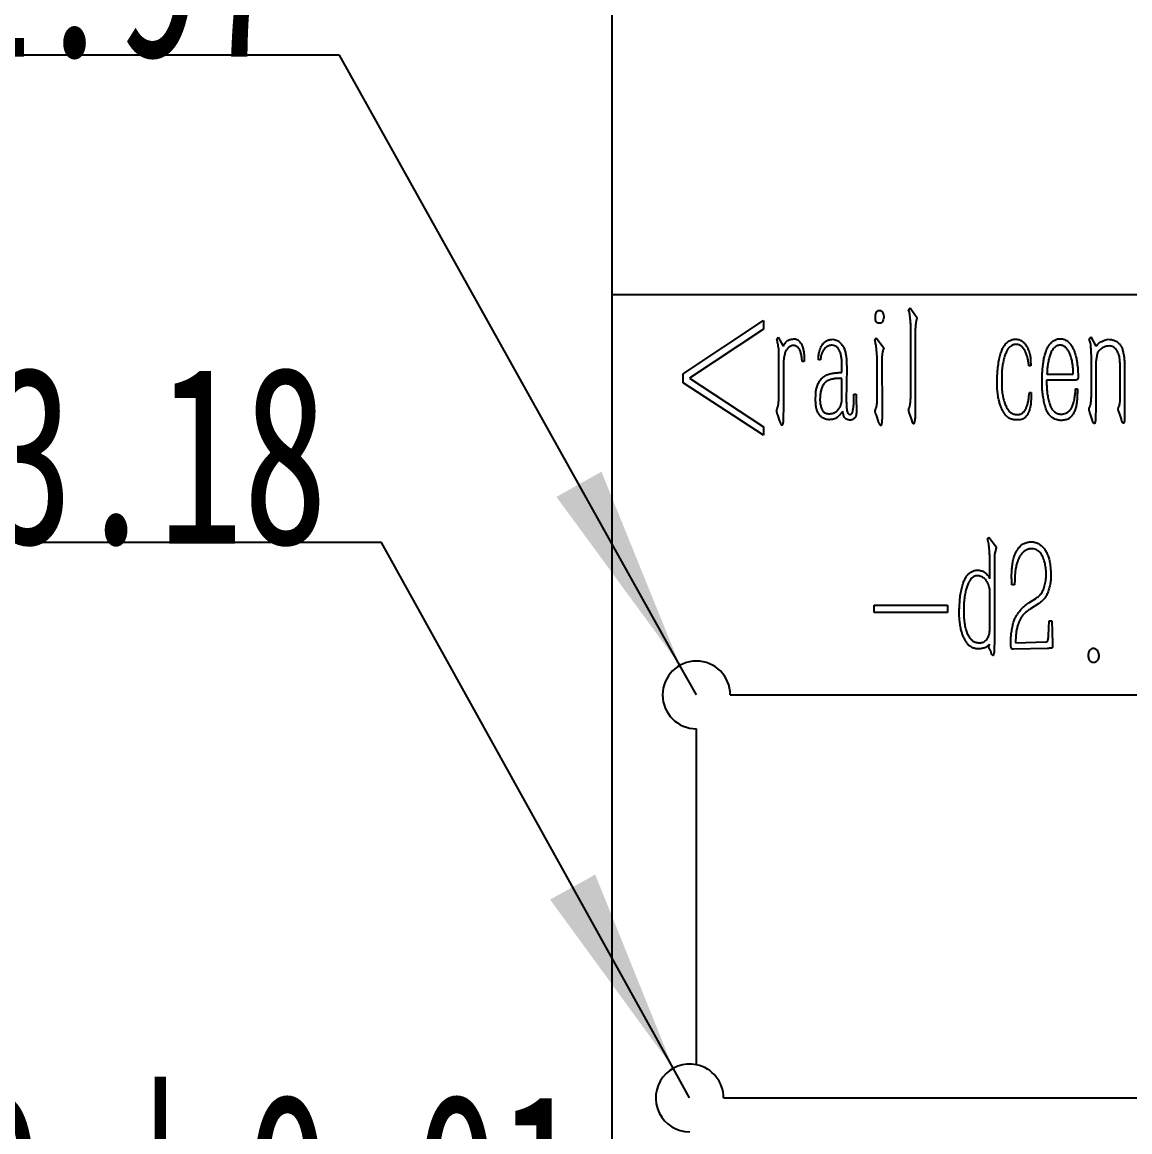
# Model space of a CAD drawing. Header units: millimetres. Extents: x 0 to 210, y 0 to 297.
# Drawn here: x 144.98 to 166.78, y 160.85 to 182.7 of the extents above; entities that cross this region are included whole.
import ezdxf

# ---------------------------------------------------------------- set-up
doc = ezdxf.new("R2010")
doc.units = ezdxf.units.MM
doc.layers.add('根据设置的颜色创建', color=7, linetype='Continuous', lineweight=25)
doc.styles.add('SLDTEXTSTYLE5', font='TXT', dxfattribs={"width": 0.7})
doc.dimstyles.new('SLDDIMSTYLE4', dxfattribs={"dimtxt": 3.5, "dimasz": 4.08, "dimexe": 0, "dimexo": 0.0625, "dimgap": 0.875, "dimtad": 2, "dimlfac": 1.5, "dimrnd": 1e-09, "dimzin": 4, "dimdsep": 46, "dimtxsty": 'SLDTEXTSTYLE5', "dimsah": 1, "dimcen": 0.09, "dimadec": 0, "dimazin": 1, "dimtol": 1, "dimtp": 0.01, "dimtm": 0.01, "dimtfac": 1, "dimtofl": 0, "dimtmove": 0, "dimatfit": 3, "dimfxl": 0, "dimfrac": 2, "dimtolj": 1, "dimarcsym": 0})
doc.dimstyles.new('SLDDIMSTYLE5', dxfattribs={"dimtxt": 3.5, "dimasz": 4.08, "dimexe": 0, "dimexo": 0.0625, "dimgap": 0.875, "dimtad": 0, "dimtih": 1, "dimtoh": 1, "dimlfac": 1.5, "dimrnd": 1e-09, "dimzin": 12, "dimdsep": 46, "dimtxsty": 'SLDTEXTSTYLE5', "dimsah": 1, "dimcen": 0, "dimadec": 0, "dimazin": 3, "dimtfac": 1, "dimtofl": 0, "dimtmove": 0, "dimatfit": 3, "dimfxl": 0, "dimfrac": 2, "dimtolj": 1, "dimtzin": 12, "dimarcsym": 0})

# ---------------------------------------------------------------- blocks, each defined once
blk = doc.blocks.new('_D_5')
at = {"layer": '根据设置的颜色创建'}
for q in [(137.051, 157.102), (176.582, 157.102)]:
    blk.add_line((158.115, 157.102), q, dxfattribs=at)
for points in [[(158.115, 157.102), (162.195, 156.594), (162.195, 157.61)], [(176.582, 157.102), (172.502, 157.61), (172.502, 156.594)]]:
    blk.add_solid(points, dxfattribs=at)
at = {"layer": '根据设置的颜色创建', "char_height": 3.5, "attachment_point": 1, "style": 'SLDTEXTSTYLE5'}
for s, insert in [('±0.01', (146.029, 161.613)), ('27.70', (137.051, 161.613))]:
    blk.add_mtext(s, dxfattribs=dict(at, insert=insert))
blk = doc.blocks.new('SW_SYMBOL_HOLE_DEPTH')
at = {"layer": '根据设置的颜色创建', "color": 0}
for p, q in [((0, 875), (800, 875)), ((400, 875), (400, 75)), ((100, 555), (400, 75)), ((700, 555), (400, 75))]:
    blk.add_line(p, q, dxfattribs=at)
blk = doc.blocks.new('_D_6')
at = {"layer": '根据设置的颜色创建'}
for p, q in [((151.223, 182.046), (136.54, 182.046)), ((157.924, 170.036), (151.223, 182.046)), ((158.249, 169.454), (157.924, 170.036))]:
    blk.add_line(p, q, dxfattribs=at)
blk.add_solid([(157.924, 170.036), (156.379, 173.847), (155.492, 173.352)], dxfattribs=at)
at = {"layer": '根据设置的颜色创建', "xscale": 0.004511737089201878, "yscale": 0.004511737089201878, "zscale": 0.004511737089201878}
blk.add_blockref('SW_SYMBOL_HOLE_DEPTH', (139.608, 181.526), dxfattribs=at)
at = {"layer": '根据设置的颜色创建', "char_height": 3.5, "attachment_point": 1, "style": 'SLDTEXTSTYLE5'}
for s, insert in [('R1', (136.54, 185.517)), ('2.97', (143.506, 185.517))]:
    blk.add_mtext(s, dxfattribs=dict(at, insert=insert))
blk = doc.blocks.new('_D_7')
at = {"layer": '根据设置的颜色创建'}
for p, q in [((152.046, 172.456), (137.358, 172.456)), ((157.792, 162.104), (152.046, 172.456)), ((158.115, 161.521), (157.792, 162.104))]:
    blk.add_line(p, q, dxfattribs=at)
blk.add_solid([(157.792, 162.104), (156.256, 165.918), (155.368, 165.425)], dxfattribs=at)
at = {"layer": '根据设置的颜色创建', "xscale": 0.004511737089201878, "yscale": 0.004511737089201878, "zscale": 0.004511737089201878}
blk.add_blockref('SW_SYMBOL_HOLE_DEPTH', (140.425, 171.937), dxfattribs=at)
at = {"layer": '根据设置的颜色创建', "char_height": 3.5, "attachment_point": 1, "style": 'SLDTEXTSTYLE5'}
for s, insert in [('R1', (137.358, 175.928)), ('3.18', (144.324, 175.928))]:
    blk.add_mtext(s, dxfattribs=dict(at, insert=insert))

msp = doc.modelspace()

# ---------------------------------------------------------------- linework, layer by layer
at = {"color": 7, "linetype": 'Continuous', "lineweight": 25}
for p, q in [((156.582, 194.8542), (156.582, 177.3275)), ((156.582, 177.3275), (156.582, 154.8542)), ((176.582, 177.3275), (156.582, 177.3275)), ((162.426, 177.037), (162.4528, 177.0708)), ((162.4394, 176.9868), (162.426, 177.037)), ((162.4528, 177.0708), (162.5935, 176.8794)), ((157.984, 175.7751), (159.5681, 176.8257)), ((159.5681, 176.8257), (159.5681, 176.6511)), ((159.5681, 176.6511), (158.1118, 175.6911)), ((159.8296, 176.4597), (159.8565, 176.4935)), ((159.8565, 176.4935), (159.9574, 176.322)), ((162.4692, 175.3957), (162.4692, 176.6611)), ((162.5567, 176.6173), (162.5567, 175.1944)), ((165.9794, 176.4562), (166.0098, 176.5)), ((166.0098, 176.5), (166.1137, 176.319)), ((159.8431, 176.406), (159.8296, 176.4597)), ((161.7578, 176.4463), (161.7846, 176.4801)), ((161.7712, 176.3926), (161.7578, 176.4463)), ((161.7846, 176.4801), (161.9353, 176.2852)), ((166.0063, 176.3757), (165.9794, 176.4562)), ((166.0262, 176.0505), (166.0162, 176.2683)), ((159.8699, 176.0938), (159.8699, 176.2146)), ((159.8734, 175.349), (159.8699, 176.0938)), ((160.3701, 176.1107), (160.3701, 176.0167)), ((160.6923, 176.0505), (160.6485, 176.0505)), ((160.6957, 176.1008), (160.6923, 176.0505)), ((166.0262, 175.4529), (166.0262, 176.0505)), ((166.1336, 176.1609), (166.1137, 176.0132)), ((159.9639, 176.0132), (159.9639, 175.1541)), ((160.3701, 176.0167), (160.3298, 176.0167)), ((161.1119, 175.8019), (161.1119, 175.973)), ((161.2059, 175.8994), (161.1989, 175.2416)), ((161.808, 175.4395), (161.808, 176.0336)), ((161.8985, 176.0103), (161.9019, 175.0671)), ((164.8299, 175.9297), (164.7931, 175.9297)), ((164.8269, 176.0401), (164.8299, 175.9297)), ((166.1137, 176.0132), (166.1102, 175.1138)), ((166.59, 175.3122), (166.59, 175.8457)), ((166.6775, 175.9059), (166.6775, 174.9095)), ((157.984, 175.5941), (157.984, 175.7751)), ((158.1118, 175.6911), (159.5681, 174.728)), ((161.0512, 175.7985), (161.1119, 175.8019)), ((161.1119, 175.2346), (161.1119, 175.6846)), ((165.6841, 175.6508), (165.1407, 175.6508)), ((165.1506, 175.8119), (165.1471, 175.7651)), ((165.1471, 175.7651), (165.6672, 175.7651)), ((159.5681, 174.5669), (157.984, 175.5941)), ((164.7931, 175.3221), (164.8031, 175.4092)), ((164.8031, 175.4092), (164.8404, 175.4092)), ((165.7075, 175.4062), (165.7109, 175.4798)), ((165.7109, 175.4798), (165.7477, 175.4798)), ((161.095, 175.178), (161.1119, 175.2346)), ((161.3436, 175.1645), (161.3466, 175.3724)), ((161.3466, 175.3724), (161.3903, 175.3724)), ((161.3938, 175.2684), (161.4003, 175.0671)), ((162.5567, 175.1944), (162.5533, 174.9731)), ((159.8933, 174.8453), (159.85, 174.9662)), ((159.9639, 175.1541), (159.9574, 174.8757)), ((161.1422, 174.9731), (161.1253, 175.0368)), ((161.8313, 174.8389), (161.7911, 174.9597)), ((161.9019, 175.0671), (161.9019, 174.9463)), ((162.4861, 174.8657), (162.4459, 174.9796)), ((166.0396, 174.8757), (165.9993, 174.993)), ((166.1102, 175.1138), (166.1037, 174.9025)), ((166.6139, 174.8826), (166.5736, 175)), ((159.9067, 174.8021), (159.8933, 174.8453)), ((162.4996, 174.822), (162.4861, 174.8657)), ((166.053, 174.8319), (166.0396, 174.8757)), ((159.5681, 174.728), (159.5681, 174.5669)), ((163.9747, 172.5283), (164.0051, 172.5621)), ((164.0051, 172.5621), (164.1562, 172.3642)), ((163.9916, 172.4746), (163.9747, 172.5283)), ((164.022, 171.7432), (164.022, 172.1226)), ((164.1159, 172.0922), (164.1159, 170.5315)), ((164.0051, 171.7765), (164.022, 171.7432)), ((164.5132, 171.7298), (164.5102, 171.6189)), ((164.022, 170.7632), (164.022, 171.5349)), ((164.5102, 171.6189), (164.4595, 171.6189)), ((164.7887, 171.2664), (164.9264, 171.3539)), ((164.99, 171.253), (164.8254, 171.149)), ((161.7483, 171.2231), (163.1912, 171.2231)), ((161.7483, 171.0784), (161.7483, 171.2231)), ((163.1912, 171.0784), (161.7483, 171.0784)), ((163.1912, 171.2231), (163.1912, 171.0784)), ((165.1814, 170.622), (165.1949, 170.9144)), ((165.1949, 170.9144), (165.2416, 170.9144)), ((165.2416, 170.9144), (165.2585, 170.4714)), ((164.5371, 170.622), (164.5301, 170.4813)), ((164.0086, 170.4142), (164.0185, 170.451)), ((164.1159, 170.5315), (164.109, 170.3436)), ((165.1576, 170.3704), (164.4898, 170.3535)), ((164.5301, 170.4813), (165.1307, 170.5012)), ((164.0453, 170.3133), (164.022, 170.3535)), ((158.9154, 169.4542), (176.582, 169.4542)), ((158.2487, 162.1741), (158.2487, 168.7875)), ((158.782, 161.5209), (176.582, 161.5209))]:
    msp.add_line(p, q, dxfattribs=at)
for centre, start, end in [((158.2487, 169.4542), 0, 270), ((158.1154, 161.5209), 78.46304, 270), ((158.1154, 161.5209), 0, 78.46304)]:
    msp.add_arc(centre, 0.6667, start, end, dxfattribs=at)
for points, knots in [([(161.7712, 176.8759), (161.7716, 176.8842), (161.7727, 176.9039), (161.7754, 176.9357), (161.7831, 176.9698), (161.7952, 176.9958), (161.8094, 177.0125), (161.824, 177.0199), (161.8411, 177.0234), (161.8599, 177.0225), (161.8791, 177.0187), (161.8959, 177.0089), (161.9096, 176.9948), (161.9224, 176.9697), (161.9334, 176.9331), (161.9346, 176.902), (161.9353, 176.8858)], [0, 0, 0, 0, 0.0677685, 0.1616003, 0.2603739, 0.3511316, 0.3932686, 0.4362443, 0.4818846, 0.5346665, 0.5888178, 0.640336, 0.6910486, 0.7467659, 0.8683196, 1, 1, 1, 1]), ([(162.4692, 176.6611), (162.4691, 176.6823), (162.4688, 176.7266), (162.4645, 176.7927), (162.4597, 176.8556), (162.453, 176.9093), (162.4469, 176.9518), (162.4417, 176.9762), (162.4394, 176.9868)], [0, 0, 0, 0, 0.1943194, 0.4056615, 0.6067234, 0.7718438, 0.9008683, 1, 1, 1, 1]), ([(161.8448, 176.7685), (161.8389, 176.7689), (161.8278, 176.7696), (161.8121, 176.7752), (161.7991, 176.7852), (161.7851, 176.8039), (161.773, 176.8347), (161.7718, 176.8615), (161.7712, 176.8759)], [0, 0, 0, 0, 0.11993628, 0.22872341, 0.33562967, 0.45208452, 0.7056064, 1, 1, 1, 1]), ([(161.9353, 176.8858), (161.9326, 176.8701), (161.9275, 176.8404), (161.9131, 176.8065), (161.8981, 176.7845), (161.8829, 176.7735), (161.8645, 176.7678), (161.8516, 176.7682), (161.8448, 176.7685)], [0, 0, 0, 0, 0.288343, 0.5436347, 0.6594485, 0.766875, 0.8769503, 1, 1, 1, 1]), ([(162.5935, 176.8794), (162.5896, 176.8693), (162.5827, 176.8517), (162.5757, 176.8295), (162.5723, 176.8116), (162.5692, 176.7942), (162.5666, 176.772), (162.5614, 176.7351), (162.5574, 176.683), (162.557, 176.6399), (162.5567, 176.6173)], [0, 0, 0, 0, 0.121735, 0.2133103, 0.260918, 0.3272279, 0.4120014, 0.5136809, 0.7459814, 1, 1, 1, 1]), ([(159.8699, 176.2146), (159.8694, 176.2319), (159.8685, 176.2674), (159.8604, 176.3189), (159.8521, 176.3654), (159.8458, 176.3938), (159.8431, 176.406)], [0, 0, 0, 0, 0.2673196, 0.5498054, 0.805621, 1, 1, 1, 1]), ([(159.9574, 176.322), (159.9643, 176.3338), (159.9777, 176.357), (159.9995, 176.3903), (160.0279, 176.4186), (160.0569, 176.4379), (160.0851, 176.4498), (160.1111, 176.4559), (160.1411, 176.4602), (160.1741, 176.4628), (160.2092, 176.459), (160.2432, 176.4437), (160.2743, 176.4177), (160.2907, 176.3949), (160.2995, 176.3827)], [0, 0, 0, 0, 0.09547029, 0.18696463, 0.27698315, 0.37392225, 0.42787133, 0.48990422, 0.56012038, 0.63895432, 0.7206337, 0.8040653, 0.89534712, 1, 1, 1, 1]), ([(160.1454, 176.3324), (160.136, 176.3307), (160.1171, 176.3271), (160.0903, 176.3146), (160.0652, 176.2968), (160.0418, 176.2738), (160.0214, 176.2461), (160.0037, 176.2152), (159.9905, 176.1809), (159.9803, 176.1447), (159.9732, 176.1084), (159.9685, 176.074), (159.9644, 176.0427), (159.964, 176.0227), (159.9639, 176.0132)], [0, 0, 0, 0, 0.0718273, 0.1445188, 0.2207736, 0.3029405, 0.3903991, 0.479353, 0.5707649, 0.6668718, 0.7624331, 0.8495429, 0.92874, 1, 1, 1, 1]), ([(160.3298, 176.0167), (160.3271, 176.0454), (160.3219, 176.1002), (160.31, 176.1661), (160.2971, 176.2136), (160.2837, 176.2444), (160.2659, 176.2711), (160.2453, 176.294), (160.222, 176.3117), (160.1976, 176.3248), (160.1718, 176.3321), (160.1542, 176.3323), (160.1454, 176.3324)], [0, 0, 0, 0, 0.2134477, 0.4068425, 0.4949492, 0.5767621, 0.6546571, 0.7310509, 0.8036591, 0.8700336, 0.9348953, 1, 1, 1, 1]), ([(160.2995, 176.3827), (160.305, 176.3737), (160.3167, 176.3548), (160.33, 176.3226), (160.3429, 176.2866), (160.3519, 176.2471), (160.3595, 176.2077), (160.3657, 176.1715), (160.3695, 176.1396), (160.3699, 176.1198), (160.3701, 176.1107)], [0, 0, 0, 0, 0.1114287, 0.2337588, 0.3672258, 0.5150294, 0.6613316, 0.7908812, 0.9036231, 1, 1, 1, 1]), ([(160.6485, 176.0505), (160.6498, 176.0683), (160.6523, 176.1018), (160.6562, 176.1505), (160.6644, 176.1979), (160.6785, 176.2467), (160.6994, 176.2982), (160.7233, 176.341), (160.7464, 176.3748), (160.7692, 176.3959), (160.7933, 176.4156), (160.8305, 176.4345), (160.8796, 176.4519), (160.9206, 176.4528), (160.9409, 176.4533)], [0, 0, 0, 0, 0.0952733, 0.1800041, 0.2620449, 0.3525437, 0.4513114, 0.559029, 0.6149754, 0.6696028, 0.7246614, 0.781071, 0.8922641, 1, 1, 1, 1]), ([(160.9006, 176.3354), (160.8903, 176.3341), (160.8701, 176.3314), (160.8415, 176.3225), (160.8158, 176.309), (160.7919, 176.2929), (160.7719, 176.2717), (160.7525, 176.249), (160.7363, 176.2223), (160.7225, 176.1937), (160.7108, 176.1658), (160.7031, 176.1403), (160.6967, 176.1195), (160.696, 176.1064), (160.6957, 176.1008)], [0, 0, 0, 0, 0.092657, 0.1808484, 0.2653077, 0.3500373, 0.435585, 0.5236158, 0.6157309, 0.7127265, 0.8067014, 0.8841564, 0.9496415, 1, 1, 1, 1]), ([(161.1119, 175.973), (161.1111, 176.0004), (161.1096, 176.0539), (161.1, 176.1191), (161.0885, 176.1676), (161.079, 176.2004), (161.0669, 176.2294), (161.0538, 176.255), (161.0384, 176.2765), (161.0228, 176.2953), (161.0051, 176.31), (160.9799, 176.3243), (160.9448, 176.336), (160.9156, 176.3356), (160.9006, 176.3354)], [0, 0, 0, 0, 0.1734919, 0.3390993, 0.4167952, 0.4892232, 0.5551457, 0.6157505, 0.6708152, 0.7221908, 0.7699273, 0.8160419, 0.9053858, 1, 1, 1, 1]), ([(160.9409, 176.4533), (160.9539, 176.4511), (160.9796, 176.4467), (161.0159, 176.4324), (161.0491, 176.4122), (161.079, 176.3865), (161.1052, 176.357), (161.1285, 176.3249), (161.1475, 176.2903), (161.1677, 176.2413), (161.1858, 176.1775), (161.197, 176.1114), (161.201, 176.0554), (161.2044, 176.008), (161.2055, 175.9554), (161.2058, 175.9186), (161.2059, 175.8994)], [0, 0, 0, 0, 0.0588738, 0.1159942, 0.1730572, 0.231282, 0.2909674, 0.3492438, 0.4074874, 0.4668098, 0.5854386, 0.7023754, 0.7654369, 0.8358195, 0.9142269, 1, 1, 1, 1]), ([(161.808, 176.0336), (161.8078, 176.0399), (161.8075, 176.0563), (161.8059, 176.0865), (161.8026, 176.1277), (161.7997, 176.1764), (161.7957, 176.225), (161.7928, 176.2666), (161.7889, 176.2971), (161.7858, 176.3248), (161.7798, 176.3555), (161.7742, 176.3794), (161.7712, 176.3926)], [0, 0, 0, 0, 0.0522919, 0.1363064, 0.2507813, 0.3955426, 0.5404019, 0.656355, 0.7408188, 0.7962721, 0.8871987, 1, 1, 1, 1]), ([(161.9353, 176.2852), (161.9312, 176.2742), (161.9241, 176.2544), (161.9162, 176.2238), (161.91, 176.1888), (161.904, 176.1534), (161.8995, 176.1176), (161.8977, 176.085), (161.8972, 176.0489), (161.898, 176.0235), (161.8985, 176.0103)], [0, 0, 0, 0, 0.12615072, 0.2254953, 0.33970519, 0.50746353, 0.61150166, 0.72747509, 0.85748845, 1, 1, 1, 1]), ([(164.1721, 175.7651), (164.1751, 175.8108), (164.1809, 175.8996), (164.1973, 176.0076), (164.2142, 176.0877), (164.2274, 176.1416), (164.2422, 176.1897), (164.2626, 176.2447), (164.2921, 176.3028), (164.3254, 176.3541), (164.3565, 176.3862), (164.3806, 176.4071), (164.4071, 176.4244), (164.4353, 176.439), (164.4653, 176.4494), (164.4965, 176.456), (164.5288, 176.4586), (164.5505, 176.457), (164.5614, 176.4562)], [0, 0, 0, 0, 0.1551766, 0.3019454, 0.3703418, 0.4329594, 0.49007, 0.5411568, 0.6317145, 0.7109745, 0.7475747, 0.7830824, 0.8188077, 0.8547801, 0.8905364, 0.9261686, 0.9628379, 1, 1, 1, 1]), ([(164.5584, 176.3523), (164.5492, 176.3526), (164.531, 176.3531), (164.5045, 176.3493), (164.4793, 176.3431), (164.4481, 176.3297), (164.4133, 176.3047), (164.3838, 176.2723), (164.3643, 176.2396), (164.3498, 176.2094), (164.3347, 176.174), (164.3156, 176.119), (164.2949, 176.0444), (164.2777, 175.966), (164.2678, 175.8977), (164.2625, 175.839), (164.2593, 175.7733), (164.2574, 175.7035), (164.2569, 175.6355), (164.2578, 175.5752), (164.2577, 175.5256), (164.2591, 175.4962), (164.2596, 175.4832)], [0, 0, 0, 0, 0.0275926, 0.0539338, 0.0793891, 0.1045567, 0.1544486, 0.2053927, 0.2337019, 0.2671963, 0.3051745, 0.3480302, 0.4402119, 0.5349177, 0.5866914, 0.645085, 0.7102161, 0.7821809, 0.8526423, 0.9122641, 0.961539, 1, 1, 1, 1]), ([(164.7931, 175.9297), (164.7908, 175.9495), (164.7862, 175.9882), (164.7767, 176.0468), (164.7623, 176.1079), (164.7418, 176.1722), (164.7142, 176.2366), (164.6814, 176.2843), (164.6496, 176.3153), (164.6225, 176.3335), (164.5916, 176.3461), (164.5697, 176.3502), (164.5584, 176.3523)], [0, 0, 0, 0, 0.1149111, 0.2256363, 0.3427587, 0.4775865, 0.6152339, 0.7465438, 0.8088839, 0.8710618, 0.9342211, 1, 1, 1, 1]), ([(164.5614, 176.4562), (164.5718, 176.4534), (164.5951, 176.447), (164.6252, 176.4356), (164.6526, 176.4221), (164.6745, 176.4061), (164.6973, 176.3863), (164.7204, 176.3617), (164.7428, 176.3317), (164.764, 176.2958), (164.7811, 176.2531), (164.7971, 176.2068), (164.81, 176.1597), (164.8196, 176.1156), (164.8254, 176.0762), (164.8265, 176.0515), (164.8269, 176.0401)], [0, 0, 0, 0, 0.0603416, 0.1363713, 0.1815163, 0.2318232, 0.288799, 0.3516161, 0.4217155, 0.4996236, 0.5859012, 0.6807817, 0.7757909, 0.86085, 0.9354003, 1, 1, 1, 1]), ([(165.0532, 175.6881), (165.054, 175.7108), (165.0555, 175.7545), (165.0581, 175.8177), (165.063, 175.876), (165.069, 175.9462), (165.0809, 176.0264), (165.0981, 176.117), (165.124, 176.2026), (165.1509, 176.2718), (165.1782, 176.324), (165.2015, 176.3586), (165.2277, 176.3881), (165.2565, 176.4117), (165.2864, 176.4304), (165.3156, 176.4453), (165.3437, 176.4569), (165.3627, 176.4611), (165.3719, 176.4632)], [0, 0, 0, 0, 0.0758103, 0.1461186, 0.2110097, 0.2709883, 0.3810225, 0.481448, 0.5783778, 0.6791149, 0.7285914, 0.7747588, 0.8178354, 0.8594679, 0.898742, 0.9353441, 0.9686156, 1, 1, 1, 1]), ([(165.4057, 176.3389), (165.3951, 176.3376), (165.3743, 176.3352), (165.344, 176.3242), (165.3155, 176.3069), (165.2888, 176.2839), (165.2645, 176.256), (165.2433, 176.224), (165.2245, 176.1885), (165.2051, 176.1349), (165.1853, 176.0628), (165.169, 175.9886), (165.1601, 175.9288), (165.1543, 175.8869), (165.1513, 175.8482), (165.1508, 175.8237), (165.1506, 175.8119)], [0, 0, 0, 0, 0.0501564, 0.0993984, 0.1515845, 0.2073612, 0.2658697, 0.3264956, 0.3894478, 0.4558927, 0.5965154, 0.7436376, 0.8160317, 0.8834236, 0.9441513, 1, 1, 1, 1]), ([(165.3719, 176.4632), (165.3853, 176.4648), (165.412, 176.4679), (165.4528, 176.4623), (165.493, 176.4489), (165.5324, 176.4287), (165.5693, 176.402), (165.6024, 176.3704), (165.6311, 176.3342), (165.6623, 176.28), (165.6936, 176.2076), (165.7181, 176.1183), (165.7346, 176.0339), (165.7464, 175.9586), (165.7531, 175.8933), (165.758, 175.8355), (165.7603, 175.7814), (165.7615, 175.7379), (165.7608, 175.7058), (165.7599, 175.6865), (165.7568, 175.6729), (165.7536, 175.662), (165.744, 175.6559), (165.7295, 175.6532), (165.709, 175.6506), (165.6931, 175.6507), (165.6841, 175.6508)], [0, 0, 0, 0, 0.0377951, 0.0753112, 0.1144544, 0.156285, 0.1992898, 0.2417472, 0.2844792, 0.328292, 0.4170727, 0.5051519, 0.5877412, 0.6583566, 0.7191994, 0.7719483, 0.8213282, 0.8711273, 0.8939333, 0.9116709, 0.924996, 0.933551, 0.9422066, 0.9551859, 0.9748678, 1, 1, 1, 1]), ([(165.6672, 175.7651), (165.6669, 175.788), (165.6664, 175.8352), (165.6607, 175.9082), (165.6503, 175.9874), (165.6358, 176.0564), (165.6212, 176.1123), (165.6088, 176.1513), (165.5946, 176.1857), (165.5745, 176.225), (165.5451, 176.2665), (165.5101, 176.3007), (165.479, 176.3203), (165.4553, 176.331), (165.4307, 176.3379), (165.414, 176.3386), (165.4057, 176.3389)], [0, 0, 0, 0, 0.1001358, 0.2063517, 0.3205427, 0.4494443, 0.5147268, 0.5734569, 0.6284238, 0.6774172, 0.7663877, 0.8500412, 0.88949, 0.9268348, 0.9636116, 1, 1, 1, 1]), ([(166.0162, 176.2683), (166.0156, 176.2819), (166.0144, 176.3059), (166.0128, 176.3375), (166.0102, 176.3598), (166.0073, 176.3714), (166.0063, 176.3757)], [0, 0, 0, 0, 0.37779689, 0.66829452, 0.87720847, 1, 1, 1, 1]), ([(166.1137, 176.319), (166.1236, 176.3295), (166.1425, 176.3496), (166.1722, 176.3794), (166.2102, 176.4044), (166.256, 176.4254), (166.3044, 176.4424), (166.337, 176.4499), (166.3518, 176.4533)], [0, 0, 0, 0, 0.15488087, 0.29717761, 0.44974946, 0.64086631, 0.83678977, 1, 1, 1, 1]), ([(166.3483, 176.322), (166.3342, 176.3202), (166.3064, 176.3166), (166.2664, 176.3026), (166.2296, 176.2816), (166.1972, 176.2546), (166.1709, 176.2264), (166.1505, 176.2016), (166.1371, 176.1805), (166.1346, 176.1667), (166.1336, 176.1609)], [0, 0, 0, 0, 0.1511302, 0.2959371, 0.4452129, 0.5972872, 0.739996, 0.8523302, 0.9387226, 1, 1, 1, 1]), ([(166.59, 175.8457), (166.5894, 175.8672), (166.5884, 175.9063), (166.5879, 175.9592), (166.586, 176.0003), (166.5852, 176.0412), (166.5801, 176.0894), (166.5686, 176.1384), (166.5543, 176.1807), (166.5389, 176.2128), (166.5184, 176.2431), (166.4955, 176.2726), (166.4665, 176.2974), (166.4317, 176.3149), (166.3913, 176.3233), (166.3631, 176.3224), (166.3483, 176.322)], [0, 0, 0, 0, 0.10634, 0.1930404, 0.2609606, 0.3092375, 0.3947613, 0.499699, 0.5568561, 0.6150107, 0.674664, 0.7368639, 0.7989561, 0.8611291, 0.9272128, 1, 1, 1, 1]), ([(166.3518, 176.4533), (166.3696, 176.453), (166.4079, 176.4524), (166.4555, 176.4389), (166.4939, 176.4231), (166.5216, 176.4084), (166.546, 176.3899), (166.5687, 176.3696), (166.5887, 176.346), (166.6061, 176.3197), (166.6206, 176.2902), (166.6376, 176.2456), (166.6535, 176.1815), (166.6668, 176.0966), (166.6759, 176.0035), (166.677, 175.9389), (166.6775, 175.9059)], [0, 0, 0, 0, 0.0735819, 0.1580146, 0.2026438, 0.2456593, 0.2874068, 0.3292051, 0.3715802, 0.415189, 0.4597124, 0.5075288, 0.6126149, 0.7322652, 0.8633039, 1, 1, 1, 1]), ([(160.6018, 175.433), (160.6037, 175.4445), (160.6078, 175.4684), (160.6182, 175.5046), (160.6312, 175.5429), (160.6465, 175.5827), (160.6659, 175.6219), (160.6909, 175.658), (160.7214, 175.6899), (160.7553, 175.7187), (160.7927, 175.7427), (160.8319, 175.7617), (160.872, 175.7762), (160.913, 175.7838), (160.9524, 175.7891), (160.9888, 175.7927), (161.0212, 175.7967), (161.0416, 175.7979), (161.0512, 175.7985)], [0, 0, 0, 0, 0.05427346, 0.11277986, 0.17560022, 0.24291986, 0.31136613, 0.37912368, 0.44693411, 0.51660891, 0.58650631, 0.65357252, 0.71908849, 0.7845771, 0.84776257, 0.90452739, 0.95506111, 1, 1, 1, 1]), ([(161.1119, 175.6846), (161.0948, 175.6844), (161.0602, 175.684), (161.016, 175.684), (160.9785, 175.681), (160.9472, 175.6752), (160.9128, 175.6672), (160.8765, 175.6568), (160.8409, 175.6431), (160.8089, 175.6249), (160.7815, 175.6031), (160.751, 175.569), (160.722, 175.5181), (160.7021, 175.4609), (160.6924, 175.4103), (160.6856, 175.3686), (160.682, 175.3237), (160.6798, 175.2769), (160.6806, 175.2306), (160.6849, 175.1867), (160.6931, 175.147), (160.7016, 175.1225), (160.7057, 175.1108)], [0, 0, 0, 0, 0.0591209, 0.1199717, 0.1528132, 0.1895199, 0.2301741, 0.275035, 0.3201193, 0.3617662, 0.4021929, 0.4408023, 0.5195502, 0.6034116, 0.6491128, 0.6978996, 0.7497599, 0.804908, 0.8600204, 0.9102216, 0.9571638, 1, 1, 1, 1]), ([(164.5719, 174.8657), (164.5499, 174.8659), (164.5061, 174.8661), (164.4527, 174.8792), (164.4135, 174.8958), (164.3868, 174.9107), (164.3633, 174.9287), (164.3356, 174.9567), (164.306, 174.9984), (164.2745, 175.0544), (164.2466, 175.1173), (164.2254, 175.1736), (164.2101, 175.223), (164.1999, 175.2651), (164.1906, 175.3116), (164.1786, 175.3785), (164.1682, 175.4642), (164.1648, 175.5664), (164.1665, 175.6664), (164.1702, 175.7323), (164.1721, 175.7651)], [0, 0, 0, 0, 0.05954333, 0.11889024, 0.14776514, 0.17520863, 0.20188673, 0.22801496, 0.28182025, 0.34034023, 0.40265797, 0.46853185, 0.50388187, 0.54333627, 0.58610963, 0.63278313, 0.72808165, 0.82052917, 0.91066341, 1, 1, 1, 1]), ([(165.4459, 174.8588), (165.4335, 174.8583), (165.4082, 174.8572), (165.3687, 174.8622), (165.3255, 174.8733), (165.2879, 174.8906), (165.2557, 174.9086), (165.2316, 174.9276), (165.208, 174.9503), (165.1846, 174.9772), (165.1622, 175.0092), (165.1434, 175.049), (165.1248, 175.0948), (165.1043, 175.1657), (165.0829, 175.2598), (165.0659, 175.3579), (165.0573, 175.4425), (165.0536, 175.5158), (165.0523, 175.5987), (165.0529, 175.6573), (165.0532, 175.6881)], [0, 0, 0, 0, 0.0361617, 0.0735371, 0.1154005, 0.1654777, 0.1933445, 0.2225631, 0.2546154, 0.2884493, 0.3258931, 0.3679366, 0.4161913, 0.4695732, 0.5824258, 0.6967964, 0.7588243, 0.8297998, 0.9103257, 1, 1, 1, 1]), ([(165.1407, 175.6508), (165.1411, 175.6205), (165.1419, 175.5618), (165.1446, 175.4737), (165.1546, 175.3832), (165.1688, 175.3046), (165.183, 175.2397), (165.1966, 175.194), (165.211, 175.1525), (165.2266, 175.1147), (165.2454, 175.0812), (165.2677, 175.0521), (165.2936, 175.0277), (165.3226, 175.0077), (165.3537, 174.9926), (165.3863, 174.9838), (165.4194, 174.9799), (165.4413, 174.982), (165.4524, 174.9831)], [0, 0, 0, 0, 0.1101334, 0.2131172, 0.3196389, 0.4406307, 0.5029625, 0.5606575, 0.6135628, 0.6626295, 0.7089792, 0.7523087, 0.7953027, 0.8376987, 0.8796871, 0.9202723, 0.9596116, 1, 1, 1, 1]), ([(160.8837, 174.8722), (160.8732, 174.8716), (160.8523, 174.8704), (160.821, 174.8735), (160.7902, 174.8804), (160.7607, 174.892), (160.7327, 174.9068), (160.7072, 174.9253), (160.6846, 174.9475), (160.6581, 174.9816), (160.6316, 175.0301), (160.6133, 175.0838), (160.6035, 175.1308), (160.599, 175.1709), (160.5952, 175.215), (160.5947, 175.262), (160.5951, 175.3091), (160.5967, 175.3536), (160.5984, 175.3946), (160.6007, 175.4206), (160.6018, 175.433)], [0, 0, 0, 0, 0.0431941, 0.0865619, 0.1294505, 0.1734845, 0.2170198, 0.2601976, 0.3033265, 0.3477427, 0.4379314, 0.5306844, 0.5810837, 0.6363324, 0.6975103, 0.7639962, 0.8304715, 0.8921806, 0.9484401, 1, 1, 1, 1]), ([(161.7677, 175.0502), (161.7684, 175.054), (161.7706, 175.0651), (161.7783, 175.0838), (161.7868, 175.1073), (161.7946, 175.1334), (161.8008, 175.1632), (161.8048, 175.1961), (161.8069, 175.2286), (161.808, 175.252), (161.808, 175.2678), (161.808, 175.2799), (161.808, 175.2961), (161.808, 175.3167), (161.808, 175.3414), (161.808, 175.3704), (161.808, 175.4035), (161.808, 175.4271), (161.808, 175.4395)], [0, 0, 0, 0, 0.0296637, 0.0858703, 0.1528437, 0.2198408, 0.2932519, 0.3834484, 0.4718933, 0.541255, 0.5614196, 0.5916666, 0.6332561, 0.6849279, 0.7479423, 0.821039, 0.9054784, 1, 1, 1, 1]), ([(162.4459, 174.9796), (162.4431, 174.9902), (162.4384, 175.0088), (162.431, 175.0329), (162.4281, 175.05), (162.425, 175.0639), (162.429, 175.0798), (162.4362, 175.0999), (162.4453, 175.123), (162.4512, 175.148), (162.4557, 175.1744), (162.4599, 175.2056), (162.4633, 175.2452), (162.4658, 175.2931), (162.4685, 175.3447), (162.469, 175.3793), (162.4692, 175.3957)], [0, 0, 0, 0, 0.0777822, 0.136195, 0.1781207, 0.2007148, 0.2364394, 0.2910432, 0.3534638, 0.4115805, 0.4724115, 0.5435121, 0.6343305, 0.7543483, 0.8836894, 1, 1, 1, 1]), ([(164.2596, 175.4832), (164.2635, 175.4469), (164.2709, 175.3775), (164.2908, 175.2789), (164.3179, 175.1904), (164.3472, 175.1239), (164.3738, 175.0771), (164.3951, 175.0477), (164.4175, 175.0232), (164.4419, 175.0045), (164.4678, 174.9902), (164.496, 174.9803), (164.5265, 174.9742), (164.5476, 174.9735), (164.5584, 174.9731)], [0, 0, 0, 0, 0.1694704, 0.3231057, 0.4654574, 0.5974791, 0.6587334, 0.7148044, 0.7653365, 0.8118827, 0.8565669, 0.9022368, 0.9499841, 1, 1, 1, 1]), ([(164.8404, 175.4092), (164.8393, 175.3833), (164.8375, 175.3354), (164.835, 175.2674), (164.8324, 175.2054), (164.8241, 175.1463), (164.8121, 175.0885), (164.7944, 175.034), (164.7723, 174.9837), (164.7427, 174.9413), (164.7086, 174.9063), (164.6677, 174.8824), (164.6216, 174.8678), (164.5889, 174.8664), (164.5719, 174.8657)], [0, 0, 0, 0, 0.1143843, 0.2119011, 0.3007049, 0.3886798, 0.4756234, 0.5611225, 0.6417718, 0.7175832, 0.7885635, 0.8559154, 0.9249751, 1, 1, 1, 1]), ([(165.7477, 175.4798), (165.7475, 175.4534), (165.7471, 175.402), (165.7446, 175.3254), (165.74, 175.2487), (165.7304, 175.1704), (165.714, 175.0912), (165.6877, 175.0287), (165.6621, 174.9824), (165.6409, 174.9512), (165.6167, 174.9248), (165.5907, 174.9016), (165.5607, 174.8835), (165.5266, 174.8697), (165.4877, 174.8617), (165.4602, 174.8597), (165.4459, 174.8588)], [0, 0, 0, 0, 0.1024338, 0.1997594, 0.2978875, 0.4011203, 0.5061386, 0.6112911, 0.6629106, 0.7115157, 0.7575785, 0.8018778, 0.8464013, 0.8929346, 0.9443607, 1, 1, 1, 1]), ([(165.4524, 174.9831), (165.4682, 174.9855), (165.5006, 174.9904), (165.5464, 175.0123), (165.5883, 175.0437), (165.6185, 175.0782), (165.6385, 175.1124), (165.6532, 175.1442), (165.6654, 175.1825), (165.682, 175.2403), (165.6978, 175.3154), (165.7043, 175.3764), (165.7075, 175.4062)], [0, 0, 0, 0, 0.0885071, 0.1818434, 0.2787481, 0.378852, 0.4347238, 0.4987308, 0.573736, 0.6581651, 0.8335576, 1, 1, 1, 1]), ([(165.9993, 174.993), (165.9959, 175.0036), (165.99, 175.0224), (165.9828, 175.0474), (165.9787, 175.0654), (165.9764, 175.0817), (165.9829, 175.1), (165.9903, 175.1229), (166.0007, 175.1452), (166.007, 175.1629), (166.0108, 175.1767), (166.0124, 175.1904), (166.0144, 175.2079), (166.0169, 175.2358), (166.0196, 175.2709), (166.0223, 175.3064), (166.0246, 175.3375), (166.0251, 175.3686), (166.0265, 175.408), (166.0263, 175.437), (166.0262, 175.4529)], [0, 0, 0, 0, 0.0710648, 0.126095, 0.1662153, 0.189628, 0.2299856, 0.2873053, 0.3447816, 0.3863458, 0.4071684, 0.4360964, 0.4744856, 0.5202555, 0.6148728, 0.6998983, 0.7476971, 0.8145008, 0.8982551, 1, 1, 1, 1]), ([(159.85, 174.9662), (159.8464, 174.9762), (159.84, 174.9941), (159.8331, 175.0181), (159.8288, 175.0354), (159.8268, 175.0508), (159.8316, 175.0675), (159.8383, 175.0885), (159.8473, 175.1134), (159.8548, 175.1407), (159.8624, 175.1673), (159.8647, 175.1894), (159.8661, 175.2079), (159.8669, 175.2265), (159.8686, 175.25), (159.8698, 175.2767), (159.8715, 175.3026), (159.872, 175.3238), (159.8735, 175.3385), (159.8734, 175.3462), (159.8734, 175.349)], [0, 0, 0, 0, 0.0819493, 0.1454625, 0.1910683, 0.2191294, 0.2632242, 0.3218768, 0.3889607, 0.4657355, 0.5390596, 0.6005068, 0.6348979, 0.6819662, 0.7430579, 0.8155632, 0.8867999, 0.9414804, 0.9784055, 1, 1, 1, 1]), ([(160.8499, 174.99), (160.8643, 174.9897), (160.8955, 174.9889), (160.9353, 174.9972), (160.9692, 175.0086), (160.9942, 175.0247), (161.0182, 175.0459), (161.0403, 175.0718), (161.0598, 175.0995), (161.076, 175.1267), (161.0886, 175.1523), (161.0929, 175.1697), (161.095, 175.178)], [0, 0, 0, 0, 0.1283282, 0.277012, 0.3586682, 0.4454393, 0.5395122, 0.643021, 0.7477832, 0.8403643, 0.924836, 1, 1, 1, 1]), ([(161.1989, 175.2416), (161.1991, 175.2169), (161.1996, 175.1693), (161.2037, 175.1114), (161.2088, 175.0696), (161.2138, 175.0433), (161.2195, 175.0216), (161.2263, 175.0039), (161.2353, 174.9905), (161.2467, 174.9807), (161.2611, 174.9762), (161.2711, 174.9764), (161.2765, 174.9766)], [0, 0, 0, 0, 0.246022, 0.4744325, 0.5776318, 0.6650473, 0.7403363, 0.8010362, 0.8532397, 0.9001648, 0.947148, 1, 1, 1, 1]), ([(161.3903, 175.3724), (161.3909, 175.3614), (161.3919, 175.341), (161.3926, 175.3127), (161.394, 175.289), (161.3939, 175.2747), (161.3938, 175.2684)], [0, 0, 0, 0, 0.3158966, 0.5886026, 0.8183078, 1, 1, 1, 1]), ([(164.5584, 174.9731), (164.5686, 174.9728), (164.5877, 174.9722), (164.615, 174.9762), (164.6388, 174.984), (164.6654, 174.9997), (164.6931, 175.0248), (164.7159, 175.0546), (164.732, 175.0819), (164.743, 175.1069), (164.7547, 175.1358), (164.7692, 175.1808), (164.7848, 175.2431), (164.7903, 175.2952), (164.7931, 175.3221)], [0, 0, 0, 0, 0.0648804, 0.1229425, 0.1757496, 0.2248259, 0.3197799, 0.413812, 0.4643421, 0.5228795, 0.5892425, 0.664248, 0.8262529, 1, 1, 1, 1]), ([(166.5736, 175), (166.5698, 175.0106), (166.5631, 175.029), (166.5545, 175.0532), (166.5504, 175.0701), (166.5488, 175.0841), (166.555, 175.0962), (166.5603, 175.1133), (166.5694, 175.1377), (166.5772, 175.1655), (166.5847, 175.1962), (166.5872, 175.2285), (166.5901, 175.2679), (166.59, 175.2966), (166.59, 175.3122)], [0, 0, 0, 0, 0.1052091, 0.183483, 0.2390253, 0.2684594, 0.3110237, 0.3619112, 0.4372562, 0.5532831, 0.6309739, 0.732112, 0.8545714, 1, 1, 1, 1]), ([(160.7057, 175.1108), (160.7096, 175.1), (160.7169, 175.0796), (160.7307, 175.0525), (160.7461, 175.031), (160.7635, 175.015), (160.7828, 175.0037), (160.8035, 174.9961), (160.8261, 174.9906), (160.8417, 174.9902), (160.8499, 174.99)], [0, 0, 0, 0, 0.1694918, 0.3175318, 0.4445778, 0.5565573, 0.6613221, 0.7707061, 0.8805224, 1, 1, 1, 1]), ([(161.1253, 175.0368), (161.1105, 175.0175), (161.0813, 174.9794), (161.0409, 174.9352), (161.0037, 174.9041), (160.9684, 174.8883), (160.9281, 174.8765), (160.899, 174.8737), (160.8837, 174.8722)], [0, 0, 0, 0, 0.2391263, 0.4721368, 0.5882649, 0.7129818, 0.848714, 1, 1, 1, 1]), ([(161.4003, 175.0671), (161.3999, 175.0475), (161.3991, 175.0115), (161.3931, 174.9685), (161.3848, 174.9385), (161.3737, 174.9196), (161.3605, 174.9018), (161.3433, 174.8873), (161.3249, 174.8745), (161.3039, 174.8664), (161.2817, 174.863), (161.252, 174.864), (161.2169, 174.8717), (161.1861, 174.889), (161.168, 174.909), (161.1559, 174.9267), (161.1481, 174.9489), (161.1442, 174.9648), (161.1422, 174.9731)], [0, 0, 0, 0, 0.1279404, 0.23533708, 0.28296396, 0.32999579, 0.37788067, 0.42699947, 0.47627331, 0.52394944, 0.57221268, 0.62205481, 0.71770197, 0.80464736, 0.84756996, 0.8929381, 0.94403578, 1, 1, 1, 1]), ([(161.2765, 174.9766), (161.2829, 174.9774), (161.2962, 174.9792), (161.309, 174.9927), (161.3172, 175.0075), (161.3229, 175.024), (161.3277, 175.0451), (161.3331, 175.0776), (161.3393, 175.1178), (161.3422, 175.1498), (161.3436, 175.1645)], [0, 0, 0, 0, 0.0887305, 0.1843531, 0.2459156, 0.3277378, 0.428341, 0.5490164, 0.7915565, 1, 1, 1, 1]), ([(161.7911, 174.9597), (161.7881, 174.9677), (161.7828, 174.9819), (161.7757, 175.0004), (161.7715, 175.0138), (161.7669, 175.0241), (161.7657, 175.0361), (161.767, 175.0451), (161.7677, 175.0502)], [0, 0, 0, 0, 0.2688171, 0.4811739, 0.6254493, 0.715055, 0.8366835, 1, 1, 1, 1]), ([(162.5533, 174.9731), (162.5531, 174.9584), (162.5527, 174.9306), (162.5502, 174.8919), (162.5466, 174.8583), (162.5408, 174.8311), (162.534, 174.8093), (162.5299, 174.7969), (162.525, 174.7856), (162.5212, 174.7879), (162.52, 174.7887)], [0, 0, 0, 0, 0.2279115, 0.4280136, 0.6007625, 0.747386, 0.8623938, 0.9385127, 0.9805024, 1, 1, 1, 1]), ([(159.9306, 174.7648), (159.9291, 174.7652), (159.9252, 174.7663), (159.9183, 174.7709), (159.9118, 174.7838), (159.9087, 174.7949), (159.9067, 174.8021)], [0, 0, 0, 0, 0.1011078, 0.2548153, 0.518041, 1, 1, 1, 1]), ([(159.9574, 174.8757), (159.9561, 174.8602), (159.9538, 174.8322), (159.9488, 174.7997), (159.9441, 174.779), (159.9408, 174.7697), (159.936, 174.7633), (159.9323, 174.7643), (159.9306, 174.7648)], [0, 0, 0, 0, 0.3873728, 0.7022725, 0.8259575, 0.9114281, 0.9583339, 1, 1, 1, 1]), ([(161.8786, 174.7583), (161.8763, 174.7586), (161.8714, 174.7591), (161.8655, 174.7665), (161.8585, 174.7784), (161.8491, 174.7959), (161.8391, 174.8167), (161.8339, 174.8317), (161.8313, 174.8389)], [0, 0, 0, 0, 0.0689742, 0.149398, 0.2770835, 0.5060786, 0.7628065, 1, 1, 1, 1]), ([(161.9019, 174.9463), (161.9019, 174.9215), (161.9018, 174.8761), (161.8964, 174.8232), (161.8926, 174.7883), (161.8879, 174.7726), (161.8857, 174.7602), (161.8804, 174.7588), (161.8786, 174.7583)], [0, 0, 0, 0, 0.383746, 0.7042943, 0.831748, 0.9191828, 0.9722669, 1, 1, 1, 1]), ([(162.52, 174.7887), (162.5184, 174.7898), (162.5135, 174.7933), (162.508, 174.8024), (162.5013, 174.8118), (162.5001, 174.8191), (162.4996, 174.822)], [0, 0, 0, 0, 0.14201477, 0.45340275, 0.78247371, 1, 1, 1, 1]), ([(166.0799, 174.7951), (166.0783, 174.7955), (166.0739, 174.7967), (166.0672, 174.803), (166.0583, 174.8142), (166.055, 174.8252), (166.053, 174.8319)], [0, 0, 0, 0, 0.09936224, 0.28584115, 0.56235475, 1, 1, 1, 1]), ([(166.1037, 174.9025), (166.1036, 174.8872), (166.1034, 174.8597), (166.0987, 174.8279), (166.0939, 174.8082), (166.0906, 174.7992), (166.0854, 174.793), (166.0816, 174.7945), (166.0799, 174.7951)], [0, 0, 0, 0, 0.3905292, 0.7037373, 0.8220755, 0.9056455, 0.9567335, 1, 1, 1, 1]), ([(166.6541, 174.8021), (166.6526, 174.8023), (166.6487, 174.8029), (166.6419, 174.808), (166.6341, 174.8204), (166.6262, 174.8395), (166.619, 174.8614), (166.6154, 174.8761), (166.6139, 174.8826)], [0, 0, 0, 0, 0.0489706, 0.1255756, 0.262652, 0.5123538, 0.7861462, 1, 1, 1, 1]), ([(166.6775, 174.9095), (166.6772, 174.8955), (166.6767, 174.8688), (166.671, 174.8379), (166.6657, 174.8166), (166.6621, 174.8077), (166.6585, 174.8), (166.6554, 174.8015), (166.6541, 174.8021)], [0, 0, 0, 0, 0.3632866, 0.6921137, 0.8262409, 0.9192954, 0.9685503, 1, 1, 1, 1]), ([(164.022, 172.1226), (164.0221, 172.1375), (164.0223, 172.1657), (164.0209, 172.2058), (164.0202, 172.2412), (164.0181, 172.2829), (164.0145, 172.3328), (164.0082, 172.3818), (164.0027, 172.4192), (163.9997, 172.4426), (163.9957, 172.4604), (163.9928, 172.4704), (163.9916, 172.4746)], [0, 0, 0, 0, 0.1263501, 0.2386964, 0.3398155, 0.4269586, 0.591699, 0.7642633, 0.8450693, 0.91178, 0.9635529, 1, 1, 1, 1]), ([(164.1562, 172.3642), (164.1522, 172.3528), (164.1448, 172.3322), (164.1353, 172.3018), (164.1283, 172.2699), (164.1213, 172.2394), (164.1168, 172.2079), (164.1151, 172.1758), (164.1147, 172.1365), (164.1155, 172.1078), (164.1159, 172.0922)], [0, 0, 0, 0, 0.1310346, 0.2360053, 0.3447691, 0.4840745, 0.5746316, 0.6896492, 0.8313588, 1, 1, 1, 1]), ([(164.4595, 171.9311), (164.4608, 171.95), (164.4633, 171.9866), (164.47, 172.0393), (164.4777, 172.0882), (164.4878, 172.1341), (164.5013, 172.1791), (164.5207, 172.2244), (164.5446, 172.2717), (164.573, 172.319), (164.6045, 172.3631), (164.6393, 172.3993), (164.6761, 172.4268), (164.7149, 172.4439), (164.7524, 172.4542), (164.7867, 172.4615), (164.8173, 172.4673), (164.8367, 172.4678), (164.8458, 172.4681)], [0, 0, 0, 0, 0.0773933, 0.1496697, 0.2168726, 0.2792689, 0.341566, 0.4083072, 0.4803424, 0.5577594, 0.6332927, 0.7012546, 0.7623078, 0.8195509, 0.8730981, 0.9208868, 0.9627216, 1, 1, 1, 1]), ([(164.8523, 172.3304), (164.8423, 172.3305), (164.8225, 172.3307), (164.7929, 172.3262), (164.7641, 172.3168), (164.7264, 172.2998), (164.6827, 172.268), (164.6367, 172.2201), (164.599, 172.1617), (164.5694, 172.0941), (164.5479, 172.0169), (164.5297, 171.9303), (164.5182, 171.8333), (164.5149, 171.7653), (164.5132, 171.7298)], [0, 0, 0, 0, 0.0391098, 0.0780073, 0.1169648, 0.1577962, 0.2406082, 0.3272675, 0.4176505, 0.5124781, 0.6164178, 0.7322223, 0.8602705, 1, 1, 1, 1]), ([(164.8458, 172.4681), (164.8575, 172.4673), (164.8805, 172.4656), (164.9142, 172.4576), (164.9471, 172.447), (164.9889, 172.4266), (165.0375, 172.3945), (165.0793, 172.353), (165.1081, 172.3149), (165.1282, 172.2826), (165.1464, 172.2468), (165.1689, 172.1942), (165.1923, 172.1244), (165.2096, 172.0363), (165.2203, 171.9448), (165.2254, 171.8512), (165.2263, 171.7586), (165.2208, 171.6983), (165.2182, 171.6691)], [0, 0, 0, 0, 0.0356683, 0.0704794, 0.1057527, 0.1411315, 0.2124266, 0.2830551, 0.3199666, 0.3582322, 0.3992756, 0.4428821, 0.5331498, 0.6237359, 0.7171883, 0.8146953, 0.9105217, 1, 1, 1, 1]), ([(165.1108, 172.0351), (165.1059, 172.054), (165.0964, 172.091), (165.0782, 172.1444), (165.055, 172.1931), (165.03, 172.2385), (164.9983, 172.2777), (164.9567, 172.3062), (164.9073, 172.3253), (164.8712, 172.3286), (164.8523, 172.3304)], [0, 0, 0, 0, 0.137616, 0.268397, 0.3955587, 0.5166367, 0.6323746, 0.7461259, 0.8670581, 1, 1, 1, 1]), ([(163.4278, 171.2366), (163.4308, 171.2817), (163.4365, 171.3689), (163.4528, 171.4745), (163.47, 171.5516), (163.4826, 171.6032), (163.4969, 171.6492), (163.517, 171.702), (163.5455, 171.7595), (163.5798, 171.8097), (163.6106, 171.8427), (163.6343, 171.8632), (163.6596, 171.8799), (163.6862, 171.8932), (163.7153, 171.902), (163.7466, 171.9081), (163.781, 171.9099), (163.8047, 171.9085), (163.8171, 171.9078)], [0, 0, 0, 0, 0.1560848, 0.3013727, 0.3681271, 0.4288883, 0.484608, 0.534215, 0.6237429, 0.705463, 0.7430961, 0.779203, 0.8134689, 0.8472347, 0.8814241, 0.9181063, 0.9570677, 1, 1, 1, 1]), ([(163.8171, 171.9078), (163.8286, 171.9051), (163.8519, 171.8998), (163.8875, 171.8879), (163.9241, 171.8676), (163.9564, 171.8366), (163.9836, 171.8054), (163.9989, 171.7849), (164.0051, 171.7765)], [0, 0, 0, 0, 0.1494693, 0.3031271, 0.4745319, 0.6755837, 0.8679086, 1, 1, 1, 1]), ([(164.4595, 171.6189), (164.4585, 171.635), (164.4565, 171.6656), (164.4544, 171.7095), (164.4536, 171.749), (164.4527, 171.7969), (164.454, 171.8571), (164.4576, 171.9056), (164.4595, 171.9311)], [0, 0, 0, 0, 0.1545901, 0.2947138, 0.4220073, 0.5333657, 0.7545206, 1, 1, 1, 1]), ([(164.9264, 171.3539), (164.9374, 171.3612), (164.9585, 171.3753), (164.988, 171.3977), (165.0125, 171.4214), (165.0342, 171.4465), (165.0535, 171.4754), (165.0697, 171.5113), (165.0864, 171.5538), (165.1061, 171.6201), (165.1264, 171.7076), (165.1342, 171.8157), (165.13, 171.9252), (165.1173, 171.9979), (165.1108, 172.0351)], [0, 0, 0, 0, 0.0529754, 0.1016591, 0.1476245, 0.1894887, 0.2340007, 0.2862067, 0.3466759, 0.4167408, 0.562691, 0.705058, 0.8490911, 1, 1, 1, 1]), ([(163.7938, 171.8004), (163.7781, 171.8002), (163.748, 171.7999), (163.7043, 171.7855), (163.6672, 171.7551), (163.6325, 171.7135), (163.6021, 171.6587), (163.5795, 171.6056), (163.5645, 171.5563), (163.5523, 171.5136), (163.5417, 171.4657), (163.5272, 171.3942), (163.5145, 171.2965), (163.5093, 171.1957), (163.5099, 171.1152), (163.51, 171.0604), (163.512, 171.0119), (163.5143, 170.982), (163.5153, 170.9681)], [0, 0, 0, 0, 0.0489502, 0.0939805, 0.1410662, 0.1974925, 0.2629197, 0.3367557, 0.3781746, 0.4245756, 0.475759, 0.5319166, 0.653556, 0.7841727, 0.8480945, 0.9057823, 0.9562349, 1, 1, 1, 1]), ([(164.022, 171.5349), (164.0189, 171.5481), (164.0118, 171.5787), (164.0011, 171.6188), (163.9878, 171.6549), (163.9717, 171.683), (163.9504, 171.7103), (163.9247, 171.737), (163.8959, 171.761), (163.8637, 171.7798), (163.8298, 171.7936), (163.8058, 171.7981), (163.7938, 171.8004)], [0, 0, 0, 0, 0.1086943, 0.2501445, 0.3309108, 0.4143692, 0.5077018, 0.6068008, 0.7092039, 0.8057846, 0.9025009, 1, 1, 1, 1]), ([(165.2182, 171.6691), (165.2129, 171.6391), (165.2023, 171.5788), (165.1788, 171.5063), (165.1577, 171.4508), (165.1395, 171.4137), (165.1205, 171.3809), (165.0921, 171.3425), (165.0503, 171.2979), (165.0108, 171.2684), (164.99, 171.253)], [0, 0, 0, 0, 0.1863851, 0.3745811, 0.4662174, 0.5497739, 0.6276134, 0.6980844, 0.8417432, 1, 1, 1, 1]), ([(164.4461, 170.6623), (164.4486, 170.6811), (164.4533, 170.7172), (164.4631, 170.7692), (164.4733, 170.8173), (164.4848, 170.8617), (164.4969, 170.9023), (164.5106, 170.9389), (164.5246, 170.972), (164.5457, 171.0093), (164.5725, 171.05), (164.603, 171.0939), (164.6323, 171.1312), (164.6707, 171.1721), (164.7226, 171.2168), (164.7662, 171.2496), (164.7887, 171.2664)], [0, 0, 0, 0, 0.0788215, 0.1518375, 0.2203822, 0.2838691, 0.3430756, 0.3968308, 0.4466196, 0.4923694, 0.5753218, 0.6496681, 0.7150319, 0.7726915, 0.8832726, 1, 1, 1, 1]), ([(163.8271, 170.3605), (163.817, 170.3598), (163.7964, 170.3583), (163.7648, 170.3603), (163.7324, 170.3672), (163.6999, 170.3767), (163.6691, 170.3895), (163.6412, 170.4042), (163.6177, 170.4221), (163.5917, 170.4501), (163.5635, 170.492), (163.5304, 170.5473), (163.5008, 170.6085), (163.4794, 170.6623), (163.4653, 170.7088), (163.4556, 170.7488), (163.4461, 170.7944), (163.4345, 170.861), (163.4241, 170.9452), (163.4205, 171.0443), (163.4222, 171.1407), (163.426, 171.2044), (163.4278, 171.2366)], [0, 0, 0, 0, 0.02806507, 0.05707362, 0.08753446, 0.11966528, 0.15098404, 0.17977338, 0.20697882, 0.2323321, 0.28537721, 0.34677019, 0.41068587, 0.47383375, 0.50697714, 0.54531674, 0.58803553, 0.63608421, 0.73281017, 0.82295262, 0.91073325, 1, 1, 1, 1]), ([(164.8254, 171.149), (164.8045, 171.1348), (164.7649, 171.1077), (164.7113, 171.0642), (164.6672, 171.0172), (164.6333, 170.9659), (164.6073, 170.9131), (164.5837, 170.8601), (164.5665, 170.8015), (164.5539, 170.7489), (164.5454, 170.7048), (164.5412, 170.6741), (164.5377, 170.647), (164.5373, 170.63), (164.5371, 170.622)], [0, 0, 0, 0, 0.12111886, 0.22915725, 0.32951746, 0.42774395, 0.52199812, 0.61073968, 0.70446623, 0.81362026, 0.86925105, 0.91888873, 0.96193642, 1, 1, 1, 1]), ([(163.5153, 170.9681), (163.5183, 170.9327), (163.5241, 170.865), (163.5397, 170.7831), (163.5576, 170.7236), (163.5717, 170.6828), (163.5882, 170.6452), (163.6066, 170.611), (163.626, 170.5799), (163.6482, 170.5537), (163.671, 170.5308), (163.6957, 170.5127), (163.7219, 170.4985), (163.7499, 170.4886), (163.7797, 170.4824), (163.8002, 170.4817), (163.8107, 170.4813)], [0, 0, 0, 0, 0.1701485, 0.3256694, 0.3985816, 0.4676928, 0.5328009, 0.5950129, 0.6536406, 0.7083753, 0.7595077, 0.8078213, 0.8547493, 0.9019991, 0.9498399, 1, 1, 1, 1]), ([(163.8107, 170.4813), (163.8208, 170.481), (163.84, 170.4805), (163.867, 170.4842), (163.8911, 170.49), (163.9168, 170.5046), (163.9447, 170.5246), (163.9703, 170.5547), (163.9908, 170.5864), (164.0056, 170.6158), (164.015, 170.6452), (164.0185, 170.6768), (164.0216, 170.7169), (164.0219, 170.7468), (164.022, 170.7632)], [0, 0, 0, 0, 0.075216, 0.1423577, 0.202487, 0.258193, 0.3612762, 0.4565087, 0.5491927, 0.6423919, 0.7005024, 0.7777527, 0.8779033, 1, 1, 1, 1]), ([(164.4898, 170.3535), (164.4817, 170.3535), (164.4655, 170.3534), (164.4496, 170.3697), (164.4423, 170.3889), (164.4391, 170.4118), (164.4367, 170.4421), (164.4356, 170.4944), (164.4379, 170.5688), (164.4433, 170.6302), (164.4461, 170.6623)], [0, 0, 0, 0, 0.0695719, 0.1381293, 0.1842126, 0.2513238, 0.3411928, 0.4542929, 0.7142923, 1, 1, 1, 1]), ([(165.1307, 170.5012), (165.1385, 170.5014), (165.1522, 170.5017), (165.1649, 170.5165), (165.1679, 170.5339), (165.173, 170.5552), (165.1768, 170.5857), (165.1798, 170.6089), (165.1814, 170.622)], [0, 0, 0, 0, 0.1533745, 0.2724251, 0.3647687, 0.5154352, 0.726903, 1, 1, 1, 1]), ([(164.0185, 170.451), (164.0129, 170.4453), (164.0027, 170.4347), (163.9877, 170.4216), (163.9758, 170.4108), (163.9613, 170.3998), (163.9389, 170.3882), (163.9062, 170.3765), (163.8679, 170.3655), (163.8406, 170.3621), (163.8271, 170.3605)], [0, 0, 0, 0, 0.109969, 0.2022765, 0.2752117, 0.332388, 0.4521257, 0.620764, 0.8127267, 1, 1, 1, 1]), ([(164.022, 170.3535), (164.0186, 170.3594), (164.0125, 170.3702), (164.0068, 170.3864), (164.0045, 170.4013), (164.0072, 170.4101), (164.0086, 170.4142)], [0, 0, 0, 0, 0.3145556, 0.5760359, 0.8013279, 1, 1, 1, 1]), ([(165.2585, 170.4714), (165.2591, 170.4628), (165.2601, 170.4477), (165.2605, 170.4279), (165.2606, 170.4142), (165.2603, 170.4031), (165.257, 170.3931), (165.2531, 170.3821), (165.2406, 170.3749), (165.2214, 170.3732), (165.193, 170.3701), (165.1705, 170.3703), (165.1576, 170.3704)], [0, 0, 0, 0, 0.1386529, 0.2425041, 0.3170394, 0.3597141, 0.4204165, 0.4858924, 0.5397933, 0.6400336, 0.7923488, 1, 1, 1, 1]), ([(165.9675, 170.2327), (165.9681, 170.2449), (165.9694, 170.2689), (165.9773, 170.3036), (165.9929, 170.3342), (166.0145, 170.3581), (166.0405, 170.3741), (166.0595, 170.3763), (166.0684, 170.3774)], [0, 0, 0, 0, 0.1869002, 0.3707092, 0.5430369, 0.7091898, 0.8623752, 1, 1, 1, 1]), ([(166.0684, 170.3774), (166.0757, 170.3752), (166.0917, 170.3703), (166.115, 170.3554), (166.1376, 170.3329), (166.1533, 170.3014), (166.1633, 170.2665), (166.1678, 170.2299), (166.1666, 170.1934), (166.1591, 170.1705), (166.1554, 170.1591)], [0, 0, 0, 0, 0.08615691, 0.19063752, 0.31237894, 0.44525334, 0.58714179, 0.72629217, 0.86460409, 1, 1, 1, 1]), ([(164.0856, 170.2327), (164.0841, 170.2332), (164.0796, 170.2344), (164.0717, 170.2407), (164.0628, 170.2561), (164.0567, 170.2743), (164.051, 170.2911), (164.0483, 170.3017), (164.0459, 170.3085), (164.0455, 170.3121), (164.0453, 170.3133)], [0, 0, 0, 0, 0.0505295, 0.149604, 0.3150618, 0.6118076, 0.7684581, 0.8847858, 0.9623375, 1, 1, 1, 1]), ([(164.109, 170.3436), (164.1087, 170.3281), (164.1083, 170.3), (164.1029, 170.2675), (164.0969, 170.2471), (164.0944, 170.2377), (164.09, 170.2314), (164.0868, 170.2324), (164.0856, 170.2327)], [0, 0, 0, 0, 0.3912478, 0.7111793, 0.8376214, 0.9227273, 0.9702797, 1, 1, 1, 1]), ([(166.0684, 170.0885), (166.0586, 170.0886), (166.0386, 170.0888), (166.0126, 170.1064), (165.9929, 170.1304), (165.9773, 170.1594), (165.969, 170.1943), (165.968, 170.2193), (165.9675, 170.2327)], [0, 0, 0, 0, 0.14729216, 0.29805251, 0.45751345, 0.62022257, 0.79483021, 1, 1, 1, 1]), ([(166.1554, 170.1591), (166.1498, 170.1489), (166.139, 170.1294), (166.117, 170.1071), (166.0935, 170.0915), (166.0764, 170.0895), (166.0684, 170.0885)], [0, 0, 0, 0, 0.2987041, 0.5653955, 0.7972203, 1, 1, 1, 1])]:
    msp.add_open_spline(points, degree=3, knots=knots, dxfattribs=at)

# ---------------------------------------------------------------- dimensions: what is measured, and where the dimension line sits
at = {"layer": '根据设置的颜色创建'}
for center, mpoint, text, picture, middle in [((158.2487, 169.4542), (157.9239, 170.0364), '<>{\\fGDT;x}2.97', '_D_6', (143.0879, 183.6906)), ((158.1154, 161.5209), (157.7918, 162.1038), '<>{\\fGDT;x}3.18', '_D_7', (143.9081, 174.1014))]:
    dim = msp.add_radius_dim(center=center, mpoint=mpoint, text=text, dimstyle='SLDDIMSTYLE5', dxfattribs=at)
    dim.commit()
    dim.dimension.update_dxf_attribs({"geometry": picture, "text_midpoint": middle, "dimtype": 164})
dim = msp.add_linear_dim(base=(176.582, 157.1017), p1=(158.1154, 160.8542), p2=(176.582, 154.8542), dimstyle='SLDDIMSTYLE4', dxfattribs=at)
dim.commit()
dim.dimension.update_dxf_attribs({"geometry": '_D_5', "text_midpoint": (146.2504, 157.1017), "dimtype": 160})

doc.saveas('drawing.dxf')
